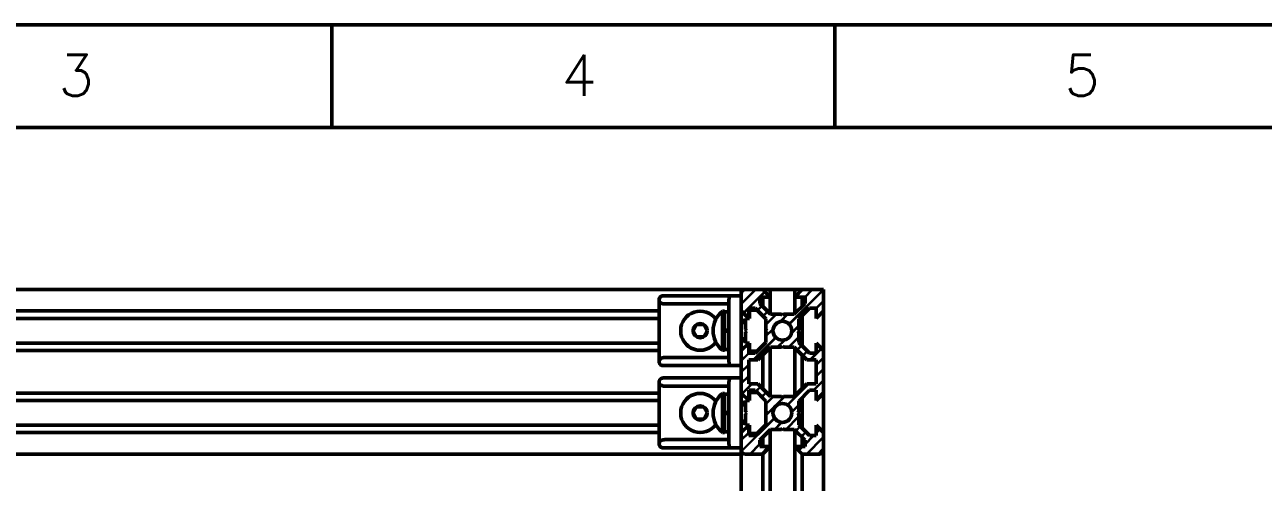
# Model space of a CAD drawing. Extents: x 28090 to 29926, y -10629 to -9321.
# Drawn here: x 28382.4 to 28683.7, y -9432.7 to -9321.4 of the extents above; entities that cross this region are included whole.
import ezdxf

# ---------------------------------------------------------------- set-up
doc = ezdxf.new("R2010")
doc.units = 0
doc.layers.add('Cotas', color=90, linetype='Continuous')
doc.layers.add('Hachura', color=9, linetype='Continuous')
for name, color, linetype, lineweight in [('Fixação e Transmissão', 5, 'Continuous', 50), ('Perfis e Cantoneiras', 2, 'Continuous', 50), ('Peças Usinadas', 120, 'Continuous', 50)]:
    doc.layers.add(name, color=color, linetype=linetype, lineweight=lineweight)
doc.styles.get("Standard").update_dxf_attribs({"font": 'romans.shx'})

msp = doc.modelspace()

# ---------------------------------------------------------------- hatches: boundary and pattern name
at = {"layer": 'Hachura'}
h = msp.add_hatch(dxfattribs=at)
h.set_pattern_fill('JIS_LC_8A', color=256, scale=0.25, angle=180.000005)
h.paths.add_polyline_path([(28572.203, -9422.468), (28571.503, -9421.768), (28569.703, -9419.968), (28569.603, -9419.868), (28566.953, -9419.868), (28566.703, -9419.618), (28566.453, -9419.868), (28563.803, -9419.868), (28563.703, -9419.968), (28561.903, -9421.768), (28561.203, -9422.468), (28561.203, -9424.068), (28561.903, -9424.068), (28563.703, -9424.068), (28561.903, -9425.868), (28557.703, -9425.868, -0.4142136), (28556.703, -9424.868), (28556.703, -9420.668), (28558.503, -9418.868), (28558.503, -9421.368), (28560.103, -9421.368), (28561.903, -9419.568), (28562.703, -9418.768), (28562.703, -9416.118), (28562.953, -9415.868), (28562.703, -9415.618), (28562.703, -9412.968), (28561.903, -9412.168), (28560.103, -9410.368), (28558.503, -9410.368), (28558.503, -9412.868), (28556.703, -9411.068), (28556.703, -9400.668), (28558.503, -9398.868), (28558.503, -9401.368), (28560.103, -9401.368), (28561.903, -9399.568), (28562.703, -9398.768), (28562.703, -9396.118), (28562.953, -9395.868), (28562.703, -9395.618), (28562.703, -9392.968), (28561.903, -9392.168), (28560.103, -9390.368), (28558.503, -9390.368), (28558.503, -9392.868), (28556.703, -9391.068), (28556.703, -9386.868, -0.4142136), (28557.703, -9385.868), (28561.903, -9385.868), (28563.703, -9387.668), (28561.903, -9387.668), (28561.203, -9387.668), (28561.203, -9389.268), (28561.903, -9389.968), (28563.703, -9391.768), (28563.803, -9391.868), (28566.453, -9391.868), (28566.703, -9392.118), (28566.953, -9391.868), (28569.603, -9391.868), (28569.703, -9391.768), (28571.503, -9389.968), (28572.203, -9389.268), (28572.203, -9387.668), (28571.503, -9387.668), (28569.703, -9387.668), (28571.503, -9385.868), (28575.703, -9385.868, -0.4142136), (28576.703, -9386.868), (28576.703, -9391.068), (28574.903, -9392.868), (28574.903, -9390.368), (28573.303, -9390.368), (28571.503, -9392.168), (28570.703, -9392.968), (28570.703, -9395.618), (28570.453, -9395.868), (28570.703, -9396.118), (28570.703, -9398.768), (28571.503, -9399.568), (28573.303, -9401.368), (28574.903, -9401.368), (28574.903, -9398.868), (28576.703, -9400.668), (28576.703, -9411.068), (28574.903, -9412.868), (28574.903, -9410.368), (28573.303, -9410.368), (28571.503, -9412.168), (28570.703, -9412.968), (28570.703, -9415.618), (28570.453, -9415.868), (28570.703, -9416.118), (28570.703, -9418.768), (28571.503, -9419.568), (28573.303, -9421.368), (28574.903, -9421.368), (28574.903, -9418.868), (28576.703, -9420.668), (28576.703, -9424.868, -0.4142136), (28575.703, -9425.868), (28571.503, -9425.868), (28569.703, -9424.068), (28571.503, -9424.068), (28572.203, -9424.068), (28572.203, -9422.468)])
h.paths.add_polyline_path([(28574.903, -9402.928), (28572.663, -9402.928), (28571.503, -9401.768), (28569.703, -9399.968), (28569.603, -9399.868), (28566.953, -9399.868), (28566.703, -9399.618), (28566.453, -9399.868), (28563.803, -9399.868), (28563.703, -9399.968), (28561.903, -9401.768), (28560.743, -9402.928), (28558.503, -9402.928), (28558.503, -9408.808), (28560.743, -9408.808), (28561.903, -9409.968), (28563.703, -9411.768), (28563.803, -9411.868), (28566.453, -9411.868), (28566.703, -9412.118), (28566.953, -9411.868), (28569.603, -9411.868), (28569.703, -9411.768), (28571.503, -9409.968), (28572.663, -9408.808), (28574.903, -9408.808), (28574.903, -9402.928)], flags=16)
h.paths.add_polyline_path([(28564.403, -9415.868, 1), (28569.003, -9415.868, 1), (28564.403, -9415.868)], flags=16)
h.paths.add_polyline_path([(28564.403, -9395.868, 1), (28569.003, -9395.868, 1), (28564.403, -9395.868)], flags=16)

# ---------------------------------------------------------------- linework, layer by layer
at = {"layer": 'Fixação e Transmissão'}
for p, q in [((28552.103, -9391.118), (28552.603, -9391.118)), ((28552.103, -9391.118), (28552.103, -9400.618)), ((28552.603, -9391.118), (28552.603, -9395.868)), ((28552.603, -9391.268), (28552.603, -9395.868)), ((28553.703, -9391.268), (28553.703, -9400.468)), ((28558.703, -9390.868), (28560.603, -9390.868)), ((28558.703, -9390.868), (28558.703, -9392.868)), ((28560.603, -9390.868), (28562.703, -9392.968)), ((28545.837, -9394.368), (28544.971, -9395.868)), ((28547.569, -9394.368), (28548.435, -9395.868)), ((28552.603, -9395.868), (28553.703, -9395.571)), ((28556.703, -9393.368), (28557.703, -9393.368)), ((28557.703, -9392.868), (28557.703, -9395.568)), ((28557.703, -9392.868), (28558.703, -9392.868)), ((28557.703, -9395.568), (28558.003, -9395.868)), ((28562.703, -9392.968), (28562.703, -9398.768)), ((28545.837, -9397.368), (28544.971, -9395.868)), ((28547.569, -9397.368), (28548.435, -9395.868)), ((28547.569, -9397.368), (28547.569, -9397.368)), ((28552.603, -9396.166), (28553.703, -9395.868)), ((28552.603, -9396.166), (28552.603, -9400.618)), ((28552.603, -9396.166), (28552.603, -9400.468)), ((28556.703, -9398.368), (28557.703, -9398.368)), ((28557.703, -9396.168), (28558.003, -9395.868)), ((28557.703, -9396.168), (28557.703, -9398.868)), ((28552.103, -9400.618), (28552.603, -9400.618)), ((28557.703, -9398.868), (28558.703, -9398.868)), ((28558.703, -9398.868), (28558.703, -9400.868)), ((28558.703, -9400.868), (28560.603, -9400.868)), ((28560.603, -9400.868), (28562.703, -9398.768)), ((28552.103, -9411.118), (28552.603, -9411.118)), ((28552.103, -9411.118), (28552.103, -9420.618)), ((28552.603, -9411.118), (28552.603, -9415.868)), ((28552.603, -9411.268), (28552.603, -9415.868)), ((28553.703, -9411.268), (28553.703, -9420.468)), ((28556.703, -9413.368), (28557.703, -9413.368)), ((28557.703, -9412.868), (28557.703, -9415.568)), ((28557.703, -9412.868), (28558.703, -9412.868)), ((28558.703, -9410.868), (28560.603, -9410.868)), ((28558.703, -9410.868), (28558.703, -9412.868)), ((28560.603, -9410.868), (28562.703, -9412.968)), ((28562.703, -9412.968), (28562.703, -9418.768)), ((28545.837, -9414.368), (28544.971, -9415.868)), ((28545.837, -9417.368), (28544.971, -9415.868)), ((28547.569, -9414.368), (28548.435, -9415.868)), ((28547.569, -9417.368), (28548.435, -9415.868)), ((28552.603, -9415.868), (28553.703, -9415.571)), ((28552.603, -9416.166), (28553.703, -9415.868)), ((28552.603, -9416.166), (28552.603, -9420.618)), ((28552.603, -9416.166), (28552.603, -9420.468)), ((28557.703, -9415.568), (28558.003, -9415.868)), ((28557.703, -9416.168), (28558.003, -9415.868)), ((28557.703, -9416.168), (28557.703, -9418.868)), ((28547.569, -9417.368), (28547.569, -9417.368)), ((28556.703, -9418.368), (28557.703, -9418.368)), ((28557.703, -9418.868), (28558.703, -9418.868)), ((28558.703, -9418.868), (28558.703, -9420.868)), ((28560.603, -9420.868), (28562.703, -9418.768)), ((28552.103, -9420.618), (28552.603, -9420.618)), ((28558.703, -9420.868), (28560.603, -9420.868))]:
    msp.add_line(p, q, dxfattribs=at)
at = {"layer": 'Fixação e Transmissão', "ltscale": 0.1}
for p, q in [((28553.703, -9391.268), (28552.603, -9391.268)), ((28545.837, -9394.368), (28547.569, -9394.368)), ((28545.837, -9397.368), (28547.569, -9397.368)), ((28553.703, -9400.468), (28552.603, -9400.468)), ((28553.703, -9411.268), (28552.603, -9411.268)), ((28545.837, -9414.368), (28547.569, -9414.368)), ((28545.837, -9417.368), (28547.569, -9417.368)), ((28553.703, -9420.468), (28552.603, -9420.468))]:
    msp.add_line(p, q, dxfattribs=at)
at = {"layer": 'Fixação e Transmissão'}
for centre in [(28546.703, -9395.868), (28546.703, -9415.868)]:
    msp.add_circle(centre, 1.732, dxfattribs=at)
for centre, radius, start, end in [((28546.703, -9395.868), 4.75, 36.25467, 323.74533), ((28555.992, -9395.868), 6.139, 129.30765, 230.69235), ((28546.703, -9415.868), 4.75, 36.25467, 323.74533), ((28555.992, -9415.868), 6.139, 129.30765, 230.69235)]:
    msp.add_arc(centre, radius, start, end, dxfattribs=at)
at = {"layer": 'Hachura'}
for p, q in [((28556.703, -9393.868), (28557.703, -9393.868)), ((28556.703, -9397.868), (28557.703, -9397.868)), ((28556.703, -9413.868), (28557.703, -9413.868)), ((28556.703, -9417.868), (28557.703, -9417.868))]:
    msp.add_line(p, q, dxfattribs=at)
at = {"layer": 'Perfis e Cantoneiras'}
for p, q in [((28220.703, -9385.868), (28556.703, -9385.868)), ((28556.703, -9425.868), (28556.703, -9385.868)), ((28556.703, -9385.868), (28576.703, -9385.868)), ((28576.703, -9385.868), (28556.703, -9385.868)), ((28575.703, -9385.868), (28556.703, -9385.868)), ((28556.703, -9387.368), (28556.703, -9385.868)), ((28556.703, -9464.368), (28556.703, -9385.868)), ((28557.703, -9385.868), (28561.903, -9385.868)), ((28563.703, -9387.668), (28561.903, -9385.868)), ((28563.703, -9391.768), (28563.703, -9385.868)), ((28563.703, -9391.768), (28563.703, -9385.868)), ((28563.703, -9391.768), (28563.703, -9385.868)), ((28569.703, -9387.668), (28571.503, -9385.868)), ((28569.703, -9391.768), (28569.703, -9385.868)), ((28569.703, -9391.768), (28569.703, -9385.868)), ((28569.703, -9391.768), (28569.703, -9385.868)), ((28571.503, -9385.868), (28575.703, -9385.868)), ((28576.703, -9494.867), (28576.703, -9385.868)), ((28556.703, -9391.068), (28556.703, -9386.868)), ((28561.203, -9387.668), (28563.703, -9387.668)), ((28561.203, -9389.268), (28561.203, -9387.668)), ((28563.803, -9391.868), (28561.203, -9389.268)), ((28561.903, -9389.968), (28561.903, -9387.668)), ((28561.903, -9389.968), (28561.903, -9387.668)), ((28561.903, -9389.968), (28561.903, -9387.668)), ((28569.603, -9391.868), (28572.203, -9389.268)), ((28569.703, -9387.668), (28572.203, -9387.668)), ((28571.503, -9389.968), (28571.503, -9387.668)), ((28571.503, -9389.968), (28571.503, -9387.668)), ((28571.503, -9389.968), (28571.503, -9387.668)), ((28572.203, -9389.268), (28572.203, -9387.668)), ((28576.703, -9391.068), (28576.703, -9386.868)), ((28240.703, -9391.068), (28536.703, -9391.068)), ((28558.503, -9392.868), (28556.703, -9391.068)), ((28560.103, -9390.368), (28558.503, -9390.368)), ((28558.503, -9392.868), (28558.503, -9390.368)), ((28562.703, -9392.968), (28560.103, -9390.368)), ((28563.803, -9391.868), (28566.453, -9391.868)), ((28566.703, -9392.118), (28566.453, -9391.868)), ((28566.703, -9392.118), (28566.953, -9391.868)), ((28566.953, -9391.868), (28569.603, -9391.868)), ((28570.703, -9392.968), (28573.303, -9390.368)), ((28571.503, -9399.568), (28571.503, -9392.168)), ((28571.503, -9399.568), (28571.503, -9392.168)), ((28571.503, -9399.568), (28571.503, -9392.168)), ((28573.303, -9390.368), (28574.903, -9390.368)), ((28574.903, -9392.868), (28574.903, -9390.368)), ((28574.903, -9392.868), (28576.703, -9391.068)), ((28240.703, -9392.868), (28536.703, -9392.868)), ((28562.703, -9395.618), (28562.703, -9392.968)), ((28570.703, -9395.618), (28570.703, -9392.968)), ((28562.953, -9395.868), (28562.703, -9395.618)), ((28562.953, -9395.868), (28562.703, -9396.118)), ((28562.703, -9398.768), (28562.703, -9396.118)), ((28570.453, -9395.868), (28570.703, -9395.618)), ((28570.453, -9395.868), (28570.703, -9396.118)), ((28570.703, -9398.768), (28570.703, -9396.118)), ((28240.703, -9398.868), (28536.703, -9398.868)), ((28240.703, -9400.668), (28536.703, -9400.668)), ((28558.503, -9398.868), (28556.703, -9400.668)), ((28558.503, -9401.368), (28558.503, -9398.868)), ((28560.103, -9401.368), (28558.503, -9401.368)), ((28562.703, -9398.768), (28560.103, -9401.368)), ((28563.803, -9399.868), (28560.743, -9402.928)), ((28563.703, -9411.768), (28563.703, -9399.968)), ((28563.703, -9411.768), (28563.703, -9399.968)), ((28563.803, -9399.868), (28566.453, -9399.868)), ((28566.703, -9399.618), (28566.453, -9399.868)), ((28566.703, -9399.618), (28566.953, -9399.868)), ((28566.953, -9399.868), (28569.603, -9399.868)), ((28569.603, -9399.868), (28572.663, -9402.928)), ((28569.703, -9411.768), (28569.703, -9399.968)), ((28569.703, -9411.768), (28569.703, -9399.968)), ((28569.703, -9411.768), (28569.703, -9399.968)), ((28570.703, -9398.768), (28573.303, -9401.368)), ((28573.303, -9401.368), (28574.903, -9401.368)), ((28574.903, -9401.368), (28574.903, -9398.868)), ((28574.903, -9398.868), (28576.703, -9400.668)), ((28576.703, -9411.068), (28576.703, -9400.668)), ((28556.703, -9407.368), (28556.703, -9404.368)), ((28558.503, -9408.808), (28558.503, -9402.928)), ((28560.743, -9402.928), (28558.503, -9402.928)), ((28561.903, -9409.968), (28561.903, -9401.768)), ((28561.903, -9409.968), (28561.903, -9401.768)), ((28561.903, -9409.968), (28561.903, -9401.768)), ((28571.503, -9409.968), (28571.503, -9401.768)), ((28571.503, -9409.968), (28571.503, -9401.768)), ((28571.503, -9409.968), (28571.503, -9401.768)), ((28572.663, -9402.928), (28574.903, -9402.928)), ((28574.903, -9408.808), (28574.903, -9402.928)), ((28560.743, -9408.808), (28558.503, -9408.808)), ((28560.103, -9410.368), (28558.503, -9410.368)), ((28558.503, -9412.868), (28558.503, -9410.368)), ((28562.703, -9412.968), (28560.103, -9410.368)), ((28563.803, -9411.868), (28560.743, -9408.808)), ((28569.603, -9411.868), (28572.663, -9408.808)), ((28570.703, -9412.968), (28573.303, -9410.368)), ((28572.663, -9408.808), (28574.903, -9408.808)), ((28573.303, -9410.368), (28574.903, -9410.368)), ((28574.903, -9412.868), (28574.903, -9410.368)), ((28240.703, -9411.068), (28536.703, -9411.068)), ((28240.703, -9412.868), (28536.703, -9412.868)), ((28558.503, -9412.868), (28556.703, -9411.068)), ((28562.703, -9415.618), (28562.703, -9412.968)), ((28563.803, -9411.868), (28566.453, -9411.868)), ((28566.703, -9412.118), (28566.453, -9411.868)), ((28566.703, -9412.118), (28566.953, -9411.868)), ((28566.953, -9411.868), (28569.603, -9411.868)), ((28570.703, -9415.618), (28570.703, -9412.968)), ((28571.503, -9419.568), (28571.503, -9412.168)), ((28571.503, -9419.568), (28571.503, -9412.168)), ((28571.503, -9419.568), (28571.503, -9412.168)), ((28574.903, -9412.868), (28576.703, -9411.068)), ((28562.953, -9415.868), (28562.703, -9415.618)), ((28562.953, -9415.868), (28562.703, -9416.118)), ((28562.703, -9418.768), (28562.703, -9416.118)), ((28570.453, -9415.868), (28570.703, -9415.618)), ((28570.453, -9415.868), (28570.703, -9416.118)), ((28570.703, -9418.768), (28570.703, -9416.118)), ((28240.703, -9418.868), (28536.703, -9418.868)), ((28558.503, -9418.868), (28556.703, -9420.668)), ((28558.503, -9421.368), (28558.503, -9418.868)), ((28562.703, -9418.768), (28560.103, -9421.368)), ((28566.703, -9419.618), (28566.453, -9419.868)), ((28566.703, -9419.618), (28566.953, -9419.868)), ((28570.703, -9418.768), (28573.303, -9421.368)), ((28574.903, -9421.368), (28574.903, -9418.868)), ((28574.903, -9418.868), (28576.703, -9420.668)), ((28240.703, -9420.668), (28536.703, -9420.668)), ((28556.703, -9424.868), (28556.703, -9420.668)), ((28560.103, -9421.368), (28558.503, -9421.368)), ((28563.803, -9419.868), (28561.203, -9422.468)), ((28561.203, -9422.468), (28561.203, -9424.068)), ((28561.903, -9424.068), (28561.903, -9421.768)), ((28561.903, -9424.068), (28561.903, -9421.768)), ((28561.903, -9424.068), (28561.903, -9421.768)), ((28563.703, -9489.867), (28563.703, -9419.968)), ((28563.803, -9419.868), (28566.453, -9419.868)), ((28566.953, -9419.868), (28569.603, -9419.868)), ((28569.603, -9419.868), (28572.203, -9422.468)), ((28569.703, -9489.867), (28569.703, -9419.968)), ((28571.503, -9424.068), (28571.503, -9421.768)), ((28571.503, -9424.068), (28571.503, -9421.768)), ((28571.503, -9424.068), (28571.503, -9421.768)), ((28572.203, -9422.468), (28572.203, -9424.068)), ((28573.303, -9421.368), (28574.903, -9421.368)), ((28576.703, -9424.868), (28576.703, -9420.668)), ((28561.203, -9424.068), (28563.703, -9424.068)), ((28563.703, -9424.068), (28561.903, -9425.868)), ((28569.703, -9424.068), (28571.503, -9425.868)), ((28569.703, -9424.068), (28572.203, -9424.068)), ((28220.703, -9425.868), (28556.703, -9425.868)), ((28557.703, -9425.868), (28561.903, -9425.868)), ((28561.903, -9494.867), (28561.903, -9425.868)), ((28571.503, -9425.868), (28575.703, -9425.868)), ((28571.503, -9494.867), (28571.503, -9425.868))]:
    msp.add_line(p, q, dxfattribs=at)
at = {"layer": 'Perfis e Cantoneiras', "color": 30}
for p, q in [((28536.703, -9403.368), (28536.703, -9388.368)), ((28536.703, -9403.368), (28536.703, -9388.368)), ((28537.703, -9387.368), (28554.118, -9387.368)), ((28554.118, -9387.368), (28537.703, -9387.368)), ((28553.703, -9389.368), (28538.117, -9389.368)), ((28553.703, -9389.368), (28538.117, -9389.368)), ((28553.703, -9388.368), (28553.703, -9403.368)), ((28553.703, -9388.368), (28553.703, -9403.368)), ((28556.703, -9387.368), (28554.118, -9387.368)), ((28554.118, -9387.368), (28556.703, -9387.368)), ((28556.703, -9387.368), (28556.703, -9387.368)), ((28556.703, -9404.368), (28556.703, -9387.368)), ((28554.118, -9404.368), (28537.703, -9404.368)), ((28554.118, -9404.368), (28537.703, -9404.368)), ((28538.117, -9402.368), (28553.703, -9402.368)), ((28553.703, -9402.368), (28538.117, -9402.368)), ((28556.703, -9404.368), (28554.118, -9404.368)), ((28556.703, -9404.368), (28554.118, -9404.368)), ((28537.703, -9407.368), (28554.118, -9407.368)), ((28554.118, -9407.368), (28537.703, -9407.368)), ((28556.703, -9407.368), (28554.118, -9407.368)), ((28554.118, -9407.368), (28556.703, -9407.368)), ((28556.703, -9407.368), (28556.703, -9418.368)), ((28536.703, -9423.368), (28536.703, -9408.368)), ((28536.703, -9423.368), (28536.703, -9408.368)), ((28553.703, -9409.368), (28538.117, -9409.368)), ((28553.703, -9409.368), (28538.117, -9409.368)), ((28553.703, -9408.368), (28553.703, -9423.368)), ((28553.703, -9408.368), (28553.703, -9423.368)), ((28556.703, -9413.368), (28556.703, -9408.368)), ((28556.703, -9423.368), (28556.703, -9418.368)), ((28556.703, -9418.368), (28556.703, -9424.368)), ((28538.117, -9422.368), (28553.703, -9422.368)), ((28553.703, -9422.368), (28538.117, -9422.368)), ((28554.118, -9424.368), (28537.703, -9424.368)), ((28554.118, -9424.368), (28537.703, -9424.368)), ((28556.703, -9424.368), (28554.118, -9424.368)), ((28556.703, -9424.368), (28554.118, -9424.368))]:
    msp.add_line(p, q, dxfattribs=at)
at = {"layer": 'Perfis e Cantoneiras'}
for centre in [(28566.703, -9395.868), (28566.703, -9415.868)]:
    msp.add_circle(centre, 2.3, dxfattribs=at)
for centre, start, end in [((28557.703, -9386.868), 90, 180), ((28575.703, -9386.868), 0, 90), ((28557.703, -9424.868), 180, 270), ((28575.703, -9424.868), 270, 360)]:
    msp.add_arc(centre, 1, start, end, dxfattribs=at)
at = {"layer": 'Perfis e Cantoneiras', "color": 30}
for centre, start, end in [((28537.703, -9388.368), 157.5, 180), ((28537.703, -9388.368), 90, 101.25), ((28537.703, -9403.368), 180, 202.4993), ((28537.703, -9403.368), 258.75, 270), ((28537.703, -9408.368), 90, 101.25), ((28537.703, -9408.368), 157.5, 180), ((28537.703, -9423.368), 180, 202.4993), ((28537.703, -9423.368), 258.75, 270)]:
    msp.add_arc(centre, 1, start, end, dxfattribs=at)
for points, degree in [([(28536.703, -9388.368), (28536.703, -9388.172), (28536.779, -9387.986)], 2), ([(28536.779, -9387.986), (28536.703, -9388.172), (28536.703, -9388.368)], 2), ([(28536.703, -9388.368), (28536.703, -9388.271), (28536.722, -9388.175)], 2), ([(28536.811, -9388.751), (28536.703, -9388.565), (28536.703, -9388.368)], 2), ([(28536.703, -9388.368), (28536.703, -9388.467), (28536.73, -9388.564)], 2), ([(28536.722, -9388.172), (28536.742, -9388.076), (28536.779, -9387.986)], 2), ([(28536.73, -9388.564), (28536.757, -9388.66), (28536.811, -9388.751)], 2), ([(28536.779, -9387.986), (28536.851, -9387.809), (28536.996, -9387.661)], 2), ([(28536.996, -9387.661), (28536.851, -9387.809), (28536.779, -9387.986)], 2), ([(28536.779, -9387.986), (28536.817, -9387.895), (28536.872, -9387.813)], 2), ([(28537.117, -9389.076), (28536.912, -9388.928), (28536.811, -9388.751)], 2), ([(28536.811, -9388.751), (28536.864, -9388.842), (28536.941, -9388.924)], 2), ([(28536.872, -9387.813), (28536.926, -9387.731), (28536.996, -9387.661)], 2), ([(28536.941, -9388.924), (28537.019, -9389.006), (28537.117, -9389.076)], 2), ([(28536.996, -9387.661), (28537.121, -9387.532), (28537.32, -9387.445)], 2), ([(28537.32, -9387.445), (28537.121, -9387.532), (28536.996, -9387.661)], 2), ([(28536.996, -9387.661), (28537.066, -9387.592), (28537.147, -9387.537)], 2), ([(28537.576, -9389.292), (28537.294, -9389.205), (28537.117, -9389.076)], 2), ([(28537.117, -9389.076), (28537.216, -9389.145), (28537.331, -9389.2)], 2), ([(28537.147, -9387.537), (28537.229, -9387.483), (28537.319, -9387.445)], 2), ([(28537.32, -9387.445), (28537.41, -9387.407), (28537.506, -9387.388)], 2), ([(28537.32, -9387.445), (28537.401, -9387.41), (28537.508, -9387.388)], 2), ([(28537.508, -9387.388), (28537.401, -9387.41), (28537.32, -9387.445)], 2), ([(28537.331, -9389.2), (28537.447, -9389.255), (28537.576, -9389.292)], 2), ([(28537.508, -9387.388), (28537.604, -9387.369), (28537.702, -9387.368)], 2), ([(28537.508, -9387.388), (28537.572, -9387.372), (28537.703, -9387.368)], 2), ([(28537.703, -9387.368), (28537.572, -9387.372), (28537.508, -9387.388)], 2), ([(28537.841, -9389.349), (28537.69, -9389.327), (28537.576, -9389.292)], 2), ([(28537.576, -9389.292), (28537.705, -9389.33), (28537.841, -9389.349)], 2), ([(28538.117, -9389.368), (28537.932, -9389.365), (28537.841, -9389.349)], 2), ([(28537.841, -9389.349), (28537.978, -9389.368), (28538.117, -9389.368)], 2), ([(28553.735, -9387.986), (28553.703, -9388.172), (28553.703, -9388.368)], 2), ([(28553.703, -9388.368), (28553.703, -9388.172), (28553.735, -9387.986)], 2), ([(28553.703, -9388.564), (28553.703, -9388.368)], 1), ([(28553.703, -9388.368), (28553.703, -9388.565), (28553.703, -9388.751)], 2), ([(28553.703, -9388.751), (28553.703, -9388.927), (28553.703, -9389.075)], 2), ([(28553.703, -9389.076), (28553.703, -9389.205), (28553.703, -9389.292)], 2), ([(28553.703, -9389.292), (28553.703, -9389.327), (28553.703, -9389.349)], 2), ([(28553.703, -9389.349), (28553.703, -9389.365), (28553.703, -9389.368)], 2), ([(28553.825, -9387.661), (28553.765, -9387.809), (28553.735, -9387.986)], 2), ([(28553.735, -9387.986), (28553.765, -9387.809), (28553.825, -9387.661)], 2), ([(28553.959, -9387.445), (28553.876, -9387.532), (28553.825, -9387.661)], 2), ([(28553.825, -9387.661), (28553.877, -9387.532), (28553.959, -9387.445)], 2), ([(28554.037, -9387.388), (28553.993, -9387.41), (28553.959, -9387.445)], 2), ([(28553.959, -9387.445), (28553.993, -9387.41), (28554.037, -9387.388)], 2), ([(28554.118, -9387.368), (28554.063, -9387.372), (28554.037, -9387.388)], 2), ([(28554.037, -9387.388), (28554.063, -9387.372), (28554.118, -9387.368)], 2), ([(28557.703, -9393.868), (28556.703, -9393.868)], 1), ([(28557.703, -9393.868), (28557.703, -9393.868), (28557.703, -9393.926)], 2), ([(28557.703, -9393.926), (28557.703, -9393.983), (28557.703, -9394.088)], 2), ([(28557.703, -9394.088), (28557.703, -9394.194), (28557.703, -9394.331)], 2), ([(28557.703, -9394.331), (28557.703, -9394.469), (28557.703, -9394.618)], 2), ([(28557.703, -9397.868), (28556.703, -9397.868)], 1), ([(28557.703, -9397.118), (28557.703, -9397.268), (28557.703, -9397.406)], 2), ([(28557.703, -9397.406), (28557.703, -9397.543), (28557.703, -9397.649)], 2), ([(28557.703, -9397.649), (28557.703, -9397.754), (28557.703, -9397.811)], 2), ([(28557.703, -9397.811), (28557.703, -9397.868), (28557.703, -9397.868)], 2), ([(28536.703, -9403.368), (28536.703, -9403.172), (28536.811, -9402.986)], 2), ([(28536.73, -9403.173), (28536.703, -9403.27), (28536.703, -9403.368)], 2), ([(28536.722, -9403.564), (28536.703, -9403.467), (28536.703, -9403.368)], 2), ([(28536.779, -9403.751), (28536.703, -9403.565), (28536.703, -9403.368)], 2), ([(28536.703, -9403.368), (28536.703, -9403.565), (28536.779, -9403.751)], 2), ([(28536.779, -9403.751), (28536.742, -9403.661), (28536.722, -9403.565)], 2), ([(28536.811, -9402.986), (28536.757, -9403.077), (28536.73, -9403.173)], 2), ([(28536.872, -9403.924), (28536.817, -9403.842), (28536.779, -9403.751)], 2), ([(28536.996, -9404.076), (28536.851, -9403.928), (28536.779, -9403.751)], 2), ([(28536.779, -9403.751), (28536.851, -9403.928), (28536.996, -9404.076)], 2), ([(28536.811, -9402.986), (28536.912, -9402.809), (28537.117, -9402.661)], 2), ([(28536.941, -9402.813), (28536.864, -9402.895), (28536.811, -9402.986)], 2), ([(28536.996, -9404.076), (28536.926, -9404.006), (28536.872, -9403.924)], 2), ([(28537.117, -9402.661), (28537.019, -9402.731), (28536.941, -9402.813)], 2), ([(28537.147, -9404.2), (28537.066, -9404.145), (28536.996, -9404.076)], 2), ([(28537.32, -9404.292), (28537.121, -9404.205), (28536.996, -9404.076)], 2), ([(28536.996, -9404.076), (28537.121, -9404.205), (28537.32, -9404.292)], 2), ([(28537.117, -9402.661), (28537.294, -9402.532), (28537.576, -9402.445)], 2), ([(28537.331, -9402.537), (28537.216, -9402.592), (28537.117, -9402.661)], 2), ([(28537.32, -9404.292), (28537.229, -9404.255), (28537.147, -9404.2)], 2), ([(28537.508, -9404.349), (28537.411, -9404.33), (28537.32, -9404.292)], 2), ([(28537.508, -9404.349), (28537.401, -9404.327), (28537.32, -9404.292)], 2), ([(28537.32, -9404.292), (28537.401, -9404.327), (28537.508, -9404.349)], 2), ([(28537.576, -9402.445), (28537.447, -9402.482), (28537.331, -9402.537)], 2), ([(28537.702, -9404.368), (28537.604, -9404.368), (28537.508, -9404.349)], 2), ([(28537.703, -9404.368), (28537.572, -9404.365), (28537.508, -9404.349)], 2), ([(28537.508, -9404.349), (28537.572, -9404.365), (28537.703, -9404.368)], 2), ([(28537.576, -9402.445), (28537.69, -9402.41), (28537.841, -9402.388)], 2), ([(28537.841, -9402.388), (28537.705, -9402.407), (28537.576, -9402.445)], 2), ([(28537.841, -9402.388), (28537.932, -9402.372), (28538.117, -9402.368)], 2), ([(28538.117, -9402.368), (28537.978, -9402.368), (28537.841, -9402.388)], 2), ([(28553.703, -9402.368), (28553.703, -9402.372), (28553.703, -9402.388)], 2), ([(28553.703, -9402.388), (28553.703, -9402.41), (28553.703, -9402.445)], 2), ([(28553.703, -9402.445), (28553.703, -9402.532), (28553.703, -9402.661)], 2), ([(28553.703, -9402.662), (28553.703, -9402.81), (28553.703, -9402.986)], 2), ([(28553.703, -9402.986), (28553.703, -9403.172), (28553.703, -9403.368)], 2), ([(28553.703, -9403.368), (28553.703, -9403.173)], 1), ([(28553.703, -9403.368), (28553.703, -9403.565), (28553.735, -9403.751)], 2), ([(28553.735, -9403.751), (28553.703, -9403.565), (28553.703, -9403.368)], 2), ([(28553.735, -9403.751), (28553.765, -9403.928), (28553.825, -9404.076)], 2), ([(28553.825, -9404.076), (28553.765, -9403.928), (28553.735, -9403.751)], 2), ([(28553.825, -9404.076), (28553.876, -9404.205), (28553.959, -9404.292)], 2), ([(28553.959, -9404.292), (28553.877, -9404.205), (28553.825, -9404.076)], 2), ([(28553.959, -9404.292), (28553.993, -9404.327), (28554.037, -9404.349)], 2), ([(28554.037, -9404.349), (28553.993, -9404.327), (28553.959, -9404.292)], 2), ([(28554.037, -9404.349), (28554.063, -9404.365), (28554.118, -9404.368)], 2), ([(28554.118, -9404.368), (28554.063, -9404.365), (28554.037, -9404.349)], 2), ([(28536.996, -9407.661), (28537.121, -9407.532), (28537.32, -9407.445)], 2), ([(28537.32, -9407.445), (28537.121, -9407.532), (28536.996, -9407.661)], 2), ([(28536.996, -9407.661), (28537.066, -9407.592), (28537.147, -9407.537)], 2), ([(28537.147, -9407.537), (28537.229, -9407.483), (28537.319, -9407.445)], 2), ([(28537.32, -9407.445), (28537.41, -9407.407), (28537.506, -9407.388)], 2), ([(28537.32, -9407.445), (28537.401, -9407.41), (28537.508, -9407.388)], 2), ([(28537.508, -9407.388), (28537.401, -9407.41), (28537.32, -9407.445)], 2), ([(28537.508, -9407.388), (28537.604, -9407.369), (28537.702, -9407.368)], 2), ([(28537.508, -9407.388), (28537.572, -9407.372), (28537.703, -9407.368)], 2), ([(28537.703, -9407.368), (28537.572, -9407.372), (28537.508, -9407.388)], 2), ([(28553.959, -9407.445), (28553.876, -9407.532), (28553.825, -9407.661)], 2), ([(28553.825, -9407.661), (28553.877, -9407.532), (28553.959, -9407.445)], 2), ([(28554.037, -9407.388), (28553.993, -9407.41), (28553.959, -9407.445)], 2), ([(28553.959, -9407.445), (28553.993, -9407.41), (28554.037, -9407.388)], 2), ([(28554.118, -9407.368), (28554.063, -9407.372), (28554.037, -9407.388)], 2), ([(28554.037, -9407.388), (28554.063, -9407.372), (28554.118, -9407.368)], 2), ([(28536.703, -9408.368), (28536.703, -9408.172), (28536.779, -9407.986)], 2), ([(28536.779, -9407.986), (28536.703, -9408.172), (28536.703, -9408.368)], 2), ([(28536.703, -9408.368), (28536.703, -9408.271), (28536.722, -9408.175)], 2), ([(28536.811, -9408.751), (28536.703, -9408.565), (28536.703, -9408.368)], 2), ([(28536.703, -9408.368), (28536.703, -9408.467), (28536.73, -9408.564)], 2), ([(28536.722, -9408.172), (28536.742, -9408.076), (28536.779, -9407.986)], 2), ([(28536.73, -9408.564), (28536.757, -9408.66), (28536.811, -9408.751)], 2), ([(28536.779, -9407.986), (28536.851, -9407.809), (28536.996, -9407.661)], 2), ([(28536.996, -9407.661), (28536.851, -9407.809), (28536.779, -9407.986)], 2), ([(28536.779, -9407.986), (28536.817, -9407.895), (28536.872, -9407.813)], 2), ([(28537.117, -9409.076), (28536.912, -9408.928), (28536.811, -9408.751)], 2), ([(28536.811, -9408.751), (28536.864, -9408.842), (28536.941, -9408.924)], 2), ([(28536.872, -9407.813), (28536.926, -9407.731), (28536.996, -9407.661)], 2), ([(28536.941, -9408.924), (28537.019, -9409.006), (28537.117, -9409.076)], 2), ([(28537.576, -9409.292), (28537.294, -9409.205), (28537.117, -9409.076)], 2), ([(28537.117, -9409.076), (28537.216, -9409.145), (28537.331, -9409.2)], 2), ([(28537.331, -9409.2), (28537.447, -9409.255), (28537.576, -9409.292)], 2), ([(28537.841, -9409.349), (28537.69, -9409.327), (28537.576, -9409.292)], 2), ([(28537.576, -9409.292), (28537.705, -9409.33), (28537.841, -9409.349)], 2), ([(28538.117, -9409.368), (28537.932, -9409.365), (28537.841, -9409.349)], 2), ([(28537.841, -9409.349), (28537.978, -9409.368), (28538.117, -9409.368)], 2), ([(28553.735, -9407.986), (28553.703, -9408.172), (28553.703, -9408.368)], 2), ([(28553.703, -9408.368), (28553.703, -9408.172), (28553.735, -9407.986)], 2), ([(28553.703, -9408.564), (28553.703, -9408.368)], 1), ([(28553.703, -9408.368), (28553.703, -9408.565), (28553.703, -9408.751)], 2), ([(28553.703, -9408.751), (28553.703, -9408.927), (28553.703, -9409.075)], 2), ([(28553.703, -9409.076), (28553.703, -9409.205), (28553.703, -9409.292)], 2), ([(28553.703, -9409.292), (28553.703, -9409.327), (28553.703, -9409.349)], 2), ([(28553.703, -9409.349), (28553.703, -9409.365), (28553.703, -9409.368)], 2), ([(28553.825, -9407.661), (28553.765, -9407.809), (28553.735, -9407.986)], 2), ([(28553.735, -9407.986), (28553.765, -9407.809), (28553.825, -9407.661)], 2), ([(28557.703, -9413.868), (28556.703, -9413.868)], 1), ([(28557.703, -9413.868), (28556.703, -9413.868)], 1), ([(28557.703, -9413.868), (28557.703, -9413.868), (28557.703, -9413.926)], 2), ([(28557.703, -9413.868), (28557.703, -9413.868), (28557.703, -9413.926)], 2), ([(28557.703, -9413.926), (28557.703, -9413.983), (28557.703, -9414.088)], 2), ([(28557.703, -9413.926), (28557.703, -9413.983), (28557.703, -9414.088)], 2), ([(28557.703, -9414.088), (28557.703, -9414.194), (28557.703, -9414.331)], 2), ([(28557.703, -9414.088), (28557.703, -9414.194), (28557.703, -9414.331)], 2), ([(28557.703, -9414.331), (28557.703, -9414.469), (28557.703, -9414.618)], 2), ([(28557.703, -9414.331), (28557.703, -9414.469), (28557.703, -9414.618)], 2), ([(28557.703, -9417.868), (28556.703, -9417.868)], 1), ([(28557.703, -9417.868), (28556.703, -9417.868)], 1), ([(28557.703, -9417.118), (28557.703, -9417.268), (28557.703, -9417.406)], 2), ([(28557.703, -9417.406), (28557.703, -9417.543), (28557.703, -9417.649)], 2), ([(28557.703, -9417.406), (28557.703, -9417.543), (28557.703, -9417.649)], 2), ([(28557.703, -9417.649), (28557.703, -9417.754), (28557.703, -9417.811)], 2), ([(28557.703, -9417.649), (28557.703, -9417.754), (28557.703, -9417.811)], 2), ([(28557.703, -9417.811), (28557.703, -9417.868), (28557.703, -9417.868)], 2), ([(28557.703, -9417.811), (28557.703, -9417.868), (28557.703, -9417.868)], 2), ([(28536.811, -9422.986), (28536.912, -9422.809), (28537.117, -9422.661)], 2), ([(28537.117, -9422.661), (28537.019, -9422.731), (28536.941, -9422.813)], 2), ([(28537.117, -9422.661), (28537.294, -9422.532), (28537.576, -9422.445)], 2), ([(28537.331, -9422.537), (28537.216, -9422.592), (28537.117, -9422.661)], 2), ([(28537.576, -9422.445), (28537.447, -9422.482), (28537.331, -9422.537)], 2), ([(28537.576, -9422.445), (28537.69, -9422.41), (28537.841, -9422.388)], 2), ([(28537.841, -9422.388), (28537.705, -9422.407), (28537.576, -9422.445)], 2), ([(28537.841, -9422.388), (28537.932, -9422.372), (28538.117, -9422.368)], 2), ([(28538.117, -9422.368), (28537.978, -9422.368), (28537.841, -9422.388)], 2), ([(28553.703, -9422.368), (28553.703, -9422.372), (28553.703, -9422.388)], 2), ([(28553.703, -9422.388), (28553.703, -9422.41), (28553.703, -9422.445)], 2), ([(28553.703, -9422.445), (28553.703, -9422.532), (28553.703, -9422.661)], 2), ([(28553.703, -9422.662), (28553.703, -9422.81), (28553.703, -9422.986)], 2), ([(28536.703, -9423.368), (28536.703, -9423.172), (28536.811, -9422.986)], 2), ([(28536.73, -9423.173), (28536.703, -9423.27), (28536.703, -9423.368)], 2), ([(28536.722, -9423.564), (28536.703, -9423.467), (28536.703, -9423.368)], 2), ([(28536.779, -9423.751), (28536.703, -9423.565), (28536.703, -9423.368)], 2), ([(28536.703, -9423.368), (28536.703, -9423.565), (28536.779, -9423.751)], 2), ([(28536.779, -9423.751), (28536.742, -9423.661), (28536.722, -9423.565)], 2), ([(28536.811, -9422.986), (28536.757, -9423.077), (28536.73, -9423.173)], 2), ([(28536.872, -9423.924), (28536.817, -9423.842), (28536.779, -9423.751)], 2), ([(28536.996, -9424.076), (28536.851, -9423.928), (28536.779, -9423.751)], 2), ([(28536.779, -9423.751), (28536.851, -9423.928), (28536.996, -9424.076)], 2), ([(28536.941, -9422.813), (28536.864, -9422.895), (28536.811, -9422.986)], 2), ([(28536.996, -9424.076), (28536.926, -9424.006), (28536.872, -9423.924)], 2), ([(28537.147, -9424.2), (28537.066, -9424.145), (28536.996, -9424.076)], 2), ([(28537.32, -9424.292), (28537.121, -9424.205), (28536.996, -9424.076)], 2), ([(28536.996, -9424.076), (28537.121, -9424.205), (28537.32, -9424.292)], 2), ([(28537.32, -9424.292), (28537.229, -9424.255), (28537.147, -9424.2)], 2), ([(28537.508, -9424.349), (28537.411, -9424.33), (28537.32, -9424.292)], 2), ([(28537.508, -9424.349), (28537.401, -9424.327), (28537.32, -9424.292)], 2), ([(28537.32, -9424.292), (28537.401, -9424.327), (28537.508, -9424.349)], 2), ([(28537.702, -9424.368), (28537.604, -9424.368), (28537.508, -9424.349)], 2), ([(28537.703, -9424.368), (28537.572, -9424.365), (28537.508, -9424.349)], 2), ([(28537.508, -9424.349), (28537.572, -9424.365), (28537.703, -9424.368)], 2), ([(28553.703, -9422.986), (28553.703, -9423.172), (28553.703, -9423.368)], 2), ([(28553.703, -9423.368), (28553.703, -9423.173)], 1), ([(28553.703, -9423.368), (28553.703, -9423.565), (28553.735, -9423.751)], 2), ([(28553.735, -9423.751), (28553.703, -9423.565), (28553.703, -9423.368)], 2), ([(28553.735, -9423.751), (28553.765, -9423.928), (28553.825, -9424.076)], 2), ([(28553.825, -9424.076), (28553.765, -9423.928), (28553.735, -9423.751)], 2), ([(28553.825, -9424.076), (28553.876, -9424.205), (28553.959, -9424.292)], 2), ([(28553.959, -9424.292), (28553.877, -9424.205), (28553.825, -9424.076)], 2), ([(28553.959, -9424.292), (28553.993, -9424.327), (28554.037, -9424.349)], 2), ([(28554.037, -9424.349), (28553.993, -9424.327), (28553.959, -9424.292)], 2), ([(28554.037, -9424.349), (28554.063, -9424.365), (28554.118, -9424.368)], 2), ([(28554.118, -9424.368), (28554.063, -9424.365), (28554.037, -9424.349)], 2)]:
    msp.add_open_spline(points, degree=degree, dxfattribs=at)
for points, knots in [([(28557.703, -9393.868), (28557.703, -9393.87), (28557.703, -9393.872), (28557.703, -9393.873), (28557.703, -9393.878), (28557.703, -9393.883), (28557.703, -9393.887), (28557.703, -9393.895), (28557.703, -9393.903), (28557.703, -9393.911), (28557.703, -9393.921), (28557.703, -9393.932), (28557.703, -9393.943), (28557.703, -9393.956), (28557.703, -9393.97), (28557.703, -9393.983), (28557.703, -9394.015), (28557.703, -9394.049), (28557.703, -9394.088), (28557.703, -9394.228), (28557.703, -9394.422), (28557.703, -9394.618)], [1.5708, 1.5708, 1.5708, 1.5708, 1.683, 1.683, 1.683, 1.7952, 1.7952, 1.7952, 1.9074, 1.9074, 1.9074, 2.0196, 2.0196, 2.0196, 2.1318, 2.1318, 2.1318, 2.35619, 2.35619, 2.35619, 3.14159, 3.14159, 3.14159, 3.14159]), ([(28557.703, -9397.118), (28557.703, -9397.315), (28557.703, -9397.509), (28557.703, -9397.649), (28557.703, -9397.668), (28557.703, -9397.686), (28557.703, -9397.705), (28557.703, -9397.739), (28557.703, -9397.769), (28557.703, -9397.794), (28557.703, -9397.805), (28557.703, -9397.816), (28557.703, -9397.826), (28557.703, -9397.834), (28557.703, -9397.842), (28557.703, -9397.85), (28557.703, -9397.854), (28557.703, -9397.859), (28557.703, -9397.864), (28557.703, -9397.865), (28557.703, -9397.867), (28557.703, -9397.868)], [0, 0, 0, 0, 0.785398, 0.785398, 0.785398, 0.897598, 0.897598, 0.897598, 1.122, 1.122, 1.122, 1.2342, 1.2342, 1.2342, 1.3464, 1.3464, 1.3464, 1.4586, 1.4586, 1.4586, 1.5708, 1.5708, 1.5708, 1.5708]), ([(28557.703, -9413.868), (28557.703, -9413.87), (28557.703, -9413.872), (28557.703, -9413.873), (28557.703, -9413.878), (28557.703, -9413.883), (28557.703, -9413.887), (28557.703, -9413.895), (28557.703, -9413.903), (28557.703, -9413.911), (28557.703, -9413.921), (28557.703, -9413.932), (28557.703, -9413.943), (28557.703, -9413.956), (28557.703, -9413.97), (28557.703, -9413.983), (28557.703, -9414.015), (28557.703, -9414.049), (28557.703, -9414.088), (28557.703, -9414.228), (28557.703, -9414.422), (28557.703, -9414.618)], [1.5708, 1.5708, 1.5708, 1.5708, 1.683, 1.683, 1.683, 1.7952, 1.7952, 1.7952, 1.9074, 1.9074, 1.9074, 2.0196, 2.0196, 2.0196, 2.1318, 2.1318, 2.1318, 2.35619, 2.35619, 2.35619, 3.14159, 3.14159, 3.14159, 3.14159]), ([(28557.703, -9413.868), (28557.703, -9413.87), (28557.703, -9413.872), (28557.703, -9413.873), (28557.703, -9413.878), (28557.703, -9413.883), (28557.703, -9413.887), (28557.703, -9413.895), (28557.703, -9413.903), (28557.703, -9413.911), (28557.703, -9413.921), (28557.703, -9413.932), (28557.703, -9413.943), (28557.703, -9413.956), (28557.703, -9413.97), (28557.703, -9413.983), (28557.703, -9414.015), (28557.703, -9414.049), (28557.703, -9414.088), (28557.703, -9414.228), (28557.703, -9414.422), (28557.703, -9414.618)], [1.5708, 1.5708, 1.5708, 1.5708, 1.683, 1.683, 1.683, 1.7952, 1.7952, 1.7952, 1.9074, 1.9074, 1.9074, 2.0196, 2.0196, 2.0196, 2.1318, 2.1318, 2.1318, 2.35619, 2.35619, 2.35619, 3.14159, 3.14159, 3.14159, 3.14159]), ([(28557.703, -9417.118), (28557.703, -9417.315), (28557.703, -9417.509), (28557.703, -9417.649), (28557.703, -9417.668), (28557.703, -9417.686), (28557.703, -9417.705), (28557.703, -9417.739), (28557.703, -9417.769), (28557.703, -9417.794), (28557.703, -9417.805), (28557.703, -9417.816), (28557.703, -9417.826), (28557.703, -9417.834), (28557.703, -9417.842), (28557.703, -9417.85), (28557.703, -9417.854), (28557.703, -9417.859), (28557.703, -9417.864), (28557.703, -9417.865), (28557.703, -9417.867), (28557.703, -9417.868)], [0, 0, 0, 0, 0.785398, 0.785398, 0.785398, 0.897598, 0.897598, 0.897598, 1.122, 1.122, 1.122, 1.2342, 1.2342, 1.2342, 1.3464, 1.3464, 1.3464, 1.4586, 1.4586, 1.4586, 1.5708, 1.5708, 1.5708, 1.5708]), ([(28557.703, -9417.118), (28557.703, -9417.315), (28557.703, -9417.509), (28557.703, -9417.649), (28557.703, -9417.668), (28557.703, -9417.686), (28557.703, -9417.705), (28557.703, -9417.739), (28557.703, -9417.769), (28557.703, -9417.794), (28557.703, -9417.805), (28557.703, -9417.816), (28557.703, -9417.826), (28557.703, -9417.834), (28557.703, -9417.842), (28557.703, -9417.85), (28557.703, -9417.854), (28557.703, -9417.859), (28557.703, -9417.864), (28557.703, -9417.865), (28557.703, -9417.867), (28557.703, -9417.868)], [0, 0, 0, 0, 0.785398, 0.785398, 0.785398, 0.897598, 0.897598, 0.897598, 1.122, 1.122, 1.122, 1.2342, 1.2342, 1.2342, 1.3464, 1.3464, 1.3464, 1.4586, 1.4586, 1.4586, 1.5708, 1.5708, 1.5708, 1.5708])]:
    msp.add_open_spline(points, degree=3, knots=knots, dxfattribs=at)
at = {"layer": 'Peças Usinadas'}
for p, q in [((28457.07, -9321.442), (28457.07, -9346.442)), ((28579.452, -9321.442), (28579.452, -9346.442))]:
    msp.add_line(p, q, dxfattribs=at)
at = {"layer": 'Peças Usinadas', "flags": 128}
msp.add_lwpolyline([(28089.925, -10628.591), (29925.654, -10628.591), (29925.654, -9321.442), (28089.925, -9321.442)], close=True, dxfattribs=at)
msp.add_lwpolyline([(28114.925, -10603.591), (29900.654, -10603.591), (29900.654, -9346.442), (28114.925, -9346.442), (28114.925, -10603.591)], dxfattribs=at)

# ---------------------------------------------------------------- texts
at = {"layer": 'Cotas'}
for s, p in [('3', (28390.551, -9338.749)), ('4', (28512.933, -9338.749)), ('5', (28635.315, -9338.749))]:
    msp.add_text(s, height=10, dxfattribs=at).set_placement(p)

doc.saveas('drawing.dxf')
